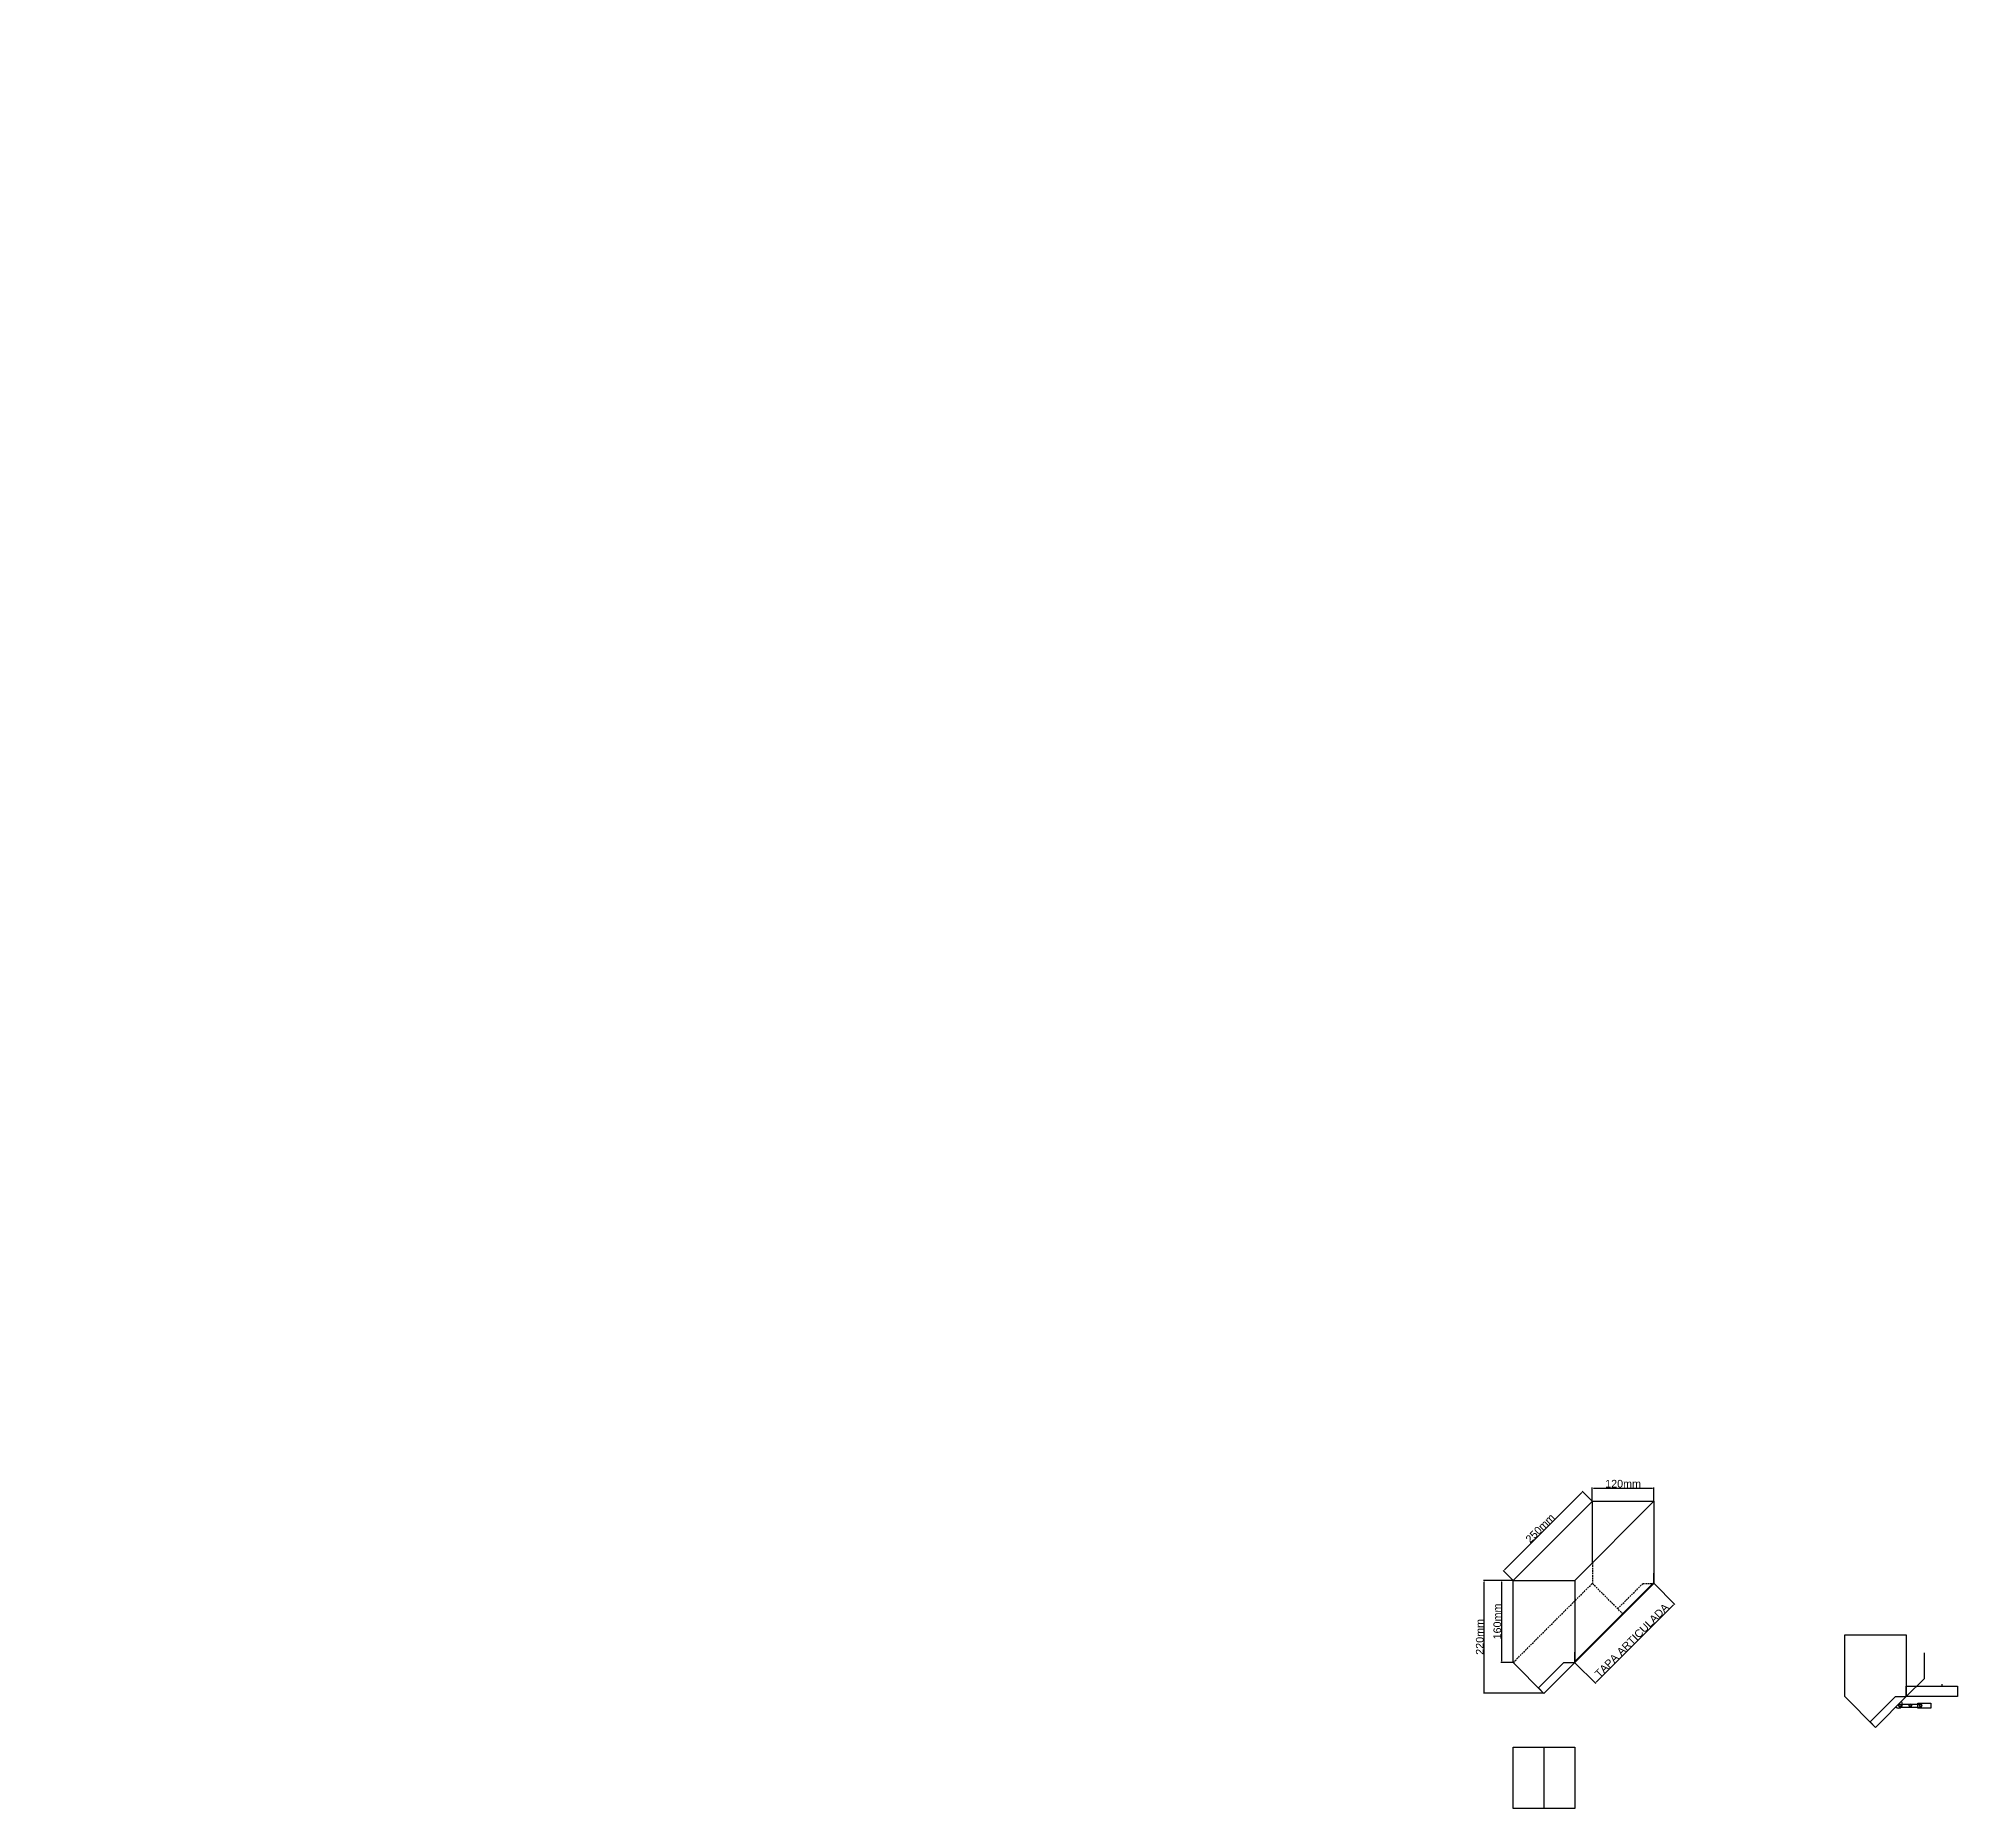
# Model space of a CAD drawing. Header units: centimetres. Extents: x -10816 to 16897, y 31630 to 109107.
# Drawn here: x 13155 to 16897, y 54345 to 57795 of the extents above; entities that cross this region are included whole.
import ezdxf

# ---------------------------------------------------------------- set-up
doc = ezdxf.new("R2010")
doc.units = ezdxf.units.CM
doc.header["$LTSCALE"] = 0.5
doc.linetypes.add('DASHED2', pattern=[9.525, 6.35, -3.175])
doc.styles.get("Standard").update_dxf_attribs({"font": 'arial.ttf'})
doc.dimstyles.new('ISO-25', dxfattribs={"dimtxt": 15, "dimasz": 2.5, "dimexe": 1.25, "dimexo": 0.625, "dimtad": 1, "dimtxsty": 'Standard', "dimcen": 2.5, "dimclrd": 1, "dimclre": 1, "dimadec": 0, "dimazin": 0, "dimtfac": 1, "dimtmove": 0, "dimatfit": 3, "dimfxl": 1, "dimarcsym": 0})

# ---------------------------------------------------------------- blocks, each defined once
blk = doc.blocks.new('*D199')
at = {"color": 1, "lineweight": -2, "transparency": 16777216}
for p, q in [((16185.2, 54944.3), (16185.2, 54970.7)), ((16305.2, 54944.3), (16305.2, 54970.7)), ((16187.7, 54969.5), (16302.7, 54969.5))]:
    blk.add_line(p, q, dxfattribs=at)
at = {"color": 1, "transparency": 16777216}
for points in [[(16187.7, 54969.9), (16187.7, 54969.1), (16185.2, 54969.5)], [(16302.7, 54969.9), (16302.7, 54969.1), (16305.2, 54969.5)]]:
    blk.add_solid(points, dxfattribs=at)
at = {"layer": 'Defpoints', "color": 0, "transparency": 16777216}
for p in [(16185.2, 54943.7), (16305.2, 54969.5), (16305.2, 54943.7)]:
    blk.add_point(p, dxfattribs=at)
at = {"color": 0, "transparency": 16777216, "insert": (16245.2, 54977.8), "char_height": 15, "attachment_point": 5}
blk.add_mtext('120mm', dxfattribs=at)
blk = doc.blocks.new('*D201')
at = {"color": 1, "lineweight": -2, "transparency": 16777216}
for p, q in [((16030.3, 54789.4), (16007, 54789.4)), ((16008.2, 54786.9), (16008.2, 54631.9)), ((16030.3, 54629.4), (16007, 54629.4))]:
    blk.add_line(p, q, dxfattribs=at)
at = {"color": 1, "transparency": 16777216}
for points in [[(16007.8, 54786.9), (16008.7, 54786.9), (16008.2, 54789.4)], [(16007.8, 54631.9), (16008.7, 54631.9), (16008.2, 54629.4)]]:
    blk.add_solid(points, dxfattribs=at)
at = {"layer": 'Defpoints', "color": 0, "transparency": 16777216}
for p in [(16030.9, 54789.4), (16008.2, 54629.4), (16030.9, 54629.4)]:
    blk.add_point(p, dxfattribs=at)
at = {"color": 0, "transparency": 16777216, "insert": (16000, 54709.4), "char_height": 15, "attachment_point": 5, "rotation": 90}
blk.add_mtext('160mm', dxfattribs=at)
blk = doc.blocks.new('*D202')
at = {"color": 1, "lineweight": -2, "transparency": 16777216}
for p, q in [((16029.7, 54789.4), (15972.9, 54789.4)), ((15974.2, 54571.9), (15974.2, 54786.9)), ((16090.3, 54569.4), (15972.9, 54569.4))]:
    blk.add_line(p, q, dxfattribs=at)
at = {"color": 1, "transparency": 16777216}
for points in [[(15973.8, 54786.9), (15974.6, 54786.9), (15974.2, 54789.4)], [(15973.8, 54571.9), (15974.6, 54571.9), (15974.2, 54569.4)]]:
    blk.add_solid(points, dxfattribs=at)
at = {"layer": 'Defpoints', "color": 0, "transparency": 16777216}
for p in [(15974.2, 54789.4), (16030.3, 54789.4), (16090.9, 54569.4)]:
    blk.add_point(p, dxfattribs=at)
at = {"color": 0, "transparency": 16777216, "insert": (15965.9, 54679.4), "char_height": 15, "attachment_point": 5, "rotation": 90}
blk.add_mtext('220mm', dxfattribs=at)
blk = doc.blocks.new('*D203')
at = {"color": 1, "lineweight": -2, "transparency": 16777216}
for p, q in [((16305.7, 54783.2), (16346.2, 54742.7)), ((16192.8, 54591.1), (16343.5, 54741.8)), ((16151.4, 54628.9), (16191.9, 54588.4))]:
    blk.add_line(p, q, dxfattribs=at)
at = {"color": 1, "transparency": 16777216}
for points in [[(16343.2, 54742.1), (16343.8, 54741.5), (16345.3, 54743.6)], [(16192.5, 54591.4), (16193.1, 54590.8), (16191, 54589.3)]]:
    blk.add_solid(points, dxfattribs=at)
at = {"layer": 'Defpoints', "color": 0, "transparency": 16777216}
for p in [(16305.2, 54783.7), (16345.3, 54743.6), (16150.9, 54629.4)]:
    blk.add_point(p, dxfattribs=at)
at = {"color": 0, "transparency": 16777216, "insert": (16262.2, 54672.4), "char_height": 15, "attachment_point": 5, "rotation": 45}
blk.add_mtext('TAPA ARTICULADA', dxfattribs=at)
blk = doc.blocks.new('*D423')
at = {"color": 1, "lineweight": -2, "transparency": 16777216}
for p, q in [((576.8, 61225.5), (574.3, 61225.5)), ((579.3, 61218.5), (579.3, 61226.8)), ((579.3, 61225.5), (584, 61225.5)), ((584, 61218.5), (584, 61226.8)), ((586.5, 61225.5), (664.4, 61225.5)), ((16014, 54809.9), (16164.7, 54960.6)), ((16184.8, 54944.1), (16165.6, 54963.3)), ((16030.5, 54789.8), (16011.3, 54809))]:
    blk.add_line(p, q, dxfattribs=at)
at = {"color": 1, "transparency": 16777216}
for points in [[(576.8, 61225.9), (576.8, 61225.1), (579.3, 61225.5)], [(586.5, 61225.9), (586.5, 61225.1), (584, 61225.5)], [(16164.4, 54960.9), (16165, 54960.4), (16166.5, 54962.4)], [(16013.7, 54810.2), (16014.3, 54809.6), (16012.2, 54808.1)]]:
    blk.add_solid(points, dxfattribs=at)
at = {"layer": 'Defpoints', "color": 0, "transparency": 16777216}
for p in [(584, 61225.5), (579.3, 61217.9), (584, 61217.9), (16166.5, 54962.4), (16185.2, 54943.7), (16030.9, 54789.4)]:
    blk.add_point(p, dxfattribs=at)
at = {"color": 0, "transparency": 16777216, "insert": (626.7, 61235.2), "char_height": 15, "attachment_point": 5}
blk.add_mtext('4,76mm', dxfattribs=at)
at = {"color": 0, "transparency": 16777216, "insert": (16083.5, 54891.1), "char_height": 15, "attachment_point": 5, "rotation": 45}
blk.add_mtext('250mm', dxfattribs=at)

msp = doc.modelspace()

# ---------------------------------------------------------------- linework, layer by layer
for p, q in [((16030.948, 54789.372), (16185.242, 54943.666)), ((16150.948, 54789.372), (16305.242, 54943.666)), ((16185.242, 54823.666), (16185.242, 54943.666)), ((16185.242, 54943.666), (16305.242, 54943.666)), ((16305.242, 54943.666), (16305.242, 54783.666)), ((16030.948, 54629.372), (16030.948, 54789.372)), ((16030.948, 54789.372), (16150.948, 54789.372)), ((16146.247, 54624.671), (16305.242, 54783.666)), ((16150.948, 54789.372), (16150.948, 54629.372)), ((16150.948, 54631.372), (16305.242, 54785.666)), ((16305.242, 54783.666), (16305.242, 54803.666)), ((16677.443, 54563.073), (16677.443, 54683.073)), ((16677.443, 54683.073), (16797.443, 54683.073)), ((16797.443, 54683.073), (16797.443, 54563.073)), ((16150.948, 54629.372), (16150.948, 54649.372)), ((16832.798, 54598.429), (16832.798, 54648.429)), ((16090.948, 54569.372), (16030.948, 54629.372)), ((16080.342, 54579.979), (16129.735, 54629.372)), ((16090.948, 54569.372), (16150.948, 54629.372)), ((16129.735, 54629.372), (16150.948, 54629.372)), ((16150.948, 54629.372), (16150.948, 54631.372)), ((16797.443, 54563.073), (16832.798, 54598.429)), ((16090.948, 54569.372), (16080.342, 54579.979)), ((16737.443, 54503.073), (16677.443, 54563.073)), ((16726.836, 54513.68), (16776.23, 54563.073)), ((16737.443, 54503.073), (16797.443, 54563.073)), ((16776.23, 54563.073), (16797.443, 54563.073)), ((16797.443, 54563.073), (16782.443, 54548.073)), ((16797.443, 54563.073), (16797.443, 54583.073)), ((16797.443, 54583.073), (16897.443, 54583.073)), ((16897.443, 54563.073), (16797.443, 54563.073)), ((16817.443, 54583.073), (16897.443, 54583.073)), ((16867.443, 54583.073), (16867.443, 54587.073)), ((16897.443, 54583.073), (16897.443, 54563.073)), ((16785.094, 54548.422), (16805.094, 54548.422)), ((16785.094, 54542.422), (16805.094, 54542.422)), ((16805.094, 54548.422), (16825.094, 54548.422)), ((16805.094, 54542.422), (16825.094, 54542.422)), ((16820.094, 54545.422), (16820.094, 54550.422)), ((16820.094, 54550.422), (16845.094, 54550.422)), ((16820.094, 54540.422), (16820.094, 54545.422)), ((16845.094, 54540.422), (16820.094, 54540.422)), ((16845.094, 54550.422), (16845.094, 54540.422)), ((16737.443, 54503.073), (16726.836, 54513.68)), ((16030.948, 54464.716), (16150.948, 54464.716)), ((16030.948, 54344.716), (16030.948, 54464.716)), ((16090.948, 54464.716), (16090.948, 54344.716)), ((16150.948, 54464.716), (16150.948, 54344.716)), ((16150.948, 54344.716), (16030.948, 54344.716))]:
    msp.add_line(p, q)
at = {"color": 240, "linetype": 'DASHED2', "true_color": 0xed1f24}
for p, q in [((16185.242, 54823.666), (16185.242, 54783.666)), ((16030.948, 54629.372), (16185.242, 54783.666)), ((16245.242, 54723.666), (16185.242, 54783.666)), ((16234.636, 54734.273), (16284.029, 54783.666)), ((16284.029, 54783.666), (16305.242, 54783.666))]:
    msp.add_line(p, q, dxfattribs=at)
for centre in [(16785.094, 54545.422), (16805.094, 54545.422), (16805.094, 54545.422), (16825.094, 54545.422)]:
    msp.add_circle(centre, 2)
for centre, radius, start, end in [((16782.443, 54548.073), 7.5, 225, 45), ((16785.094, 54545.422), 3, 90, 270), ((16805.094, 54545.422), 3, 90, 270), ((16805.094, 54545.422), 3, 270, 90), ((16825.094, 54545.422), 3, 270, 90)]:
    msp.add_arc(centre, radius, start, end)

# ---------------------------------------------------------------- dimensions: what is measured, and where the dimension line sits
for base, p1, p2, picture, middle in [((584.034, 61225.53), (579.274, 61217.911), (584.034, 61217.911), '*D423', (626.699, 61235.169)), ((16305.242, 54969.494), (16185.242, 54943.666), (16305.242, 54943.666), '*D199', (16245.242, 54977.778))]:
    dim = msp.add_linear_dim(base=base, p1=p1, p2=p2, dimstyle='ISO-25', override={"dimpost": 'mm'})
    dim.commit()
    dim.dimension.update_dxf_attribs({"geometry": picture, "text_midpoint": middle})
for p1, p2, distance, text, picture, middle in [((16030.948, 54789.372), (16185.242, 54943.666), 26.517, '250mm', '*D423', (16083.487, 54891.127)), ((16150.948, 54629.372), (16305.242, 54783.666), -56.667, 'TAPA ARTICULADA', '*D203', (16262.239, 54672.376))]:
    dim = msp.add_aligned_dim(p1=p1, p2=p2, distance=distance, text=text, dimstyle='ISO-25', override={"dimpost": 'mm'})
    dim.commit()
    dim.dimension.update_dxf_attribs({"geometry": picture, "text_midpoint": middle})
for base, p1, p2, picture, middle in [((15974.196, 54789.372), (16090.948, 54569.372), (16030.323, 54789.372), '*D202', (15965.912, 54679.372)), ((16008.247, 54629.372), (16030.948, 54789.372), (16030.948, 54629.372), '*D201', (15999.964, 54709.372))]:
    dim = msp.add_linear_dim(base=base, p1=p1, p2=p2, angle=90, dimstyle='ISO-25', override={"dimpost": 'mm'})
    dim.commit()
    dim.dimension.update_dxf_attribs({"geometry": picture, "text_midpoint": middle})

doc.saveas('drawing.dxf')
